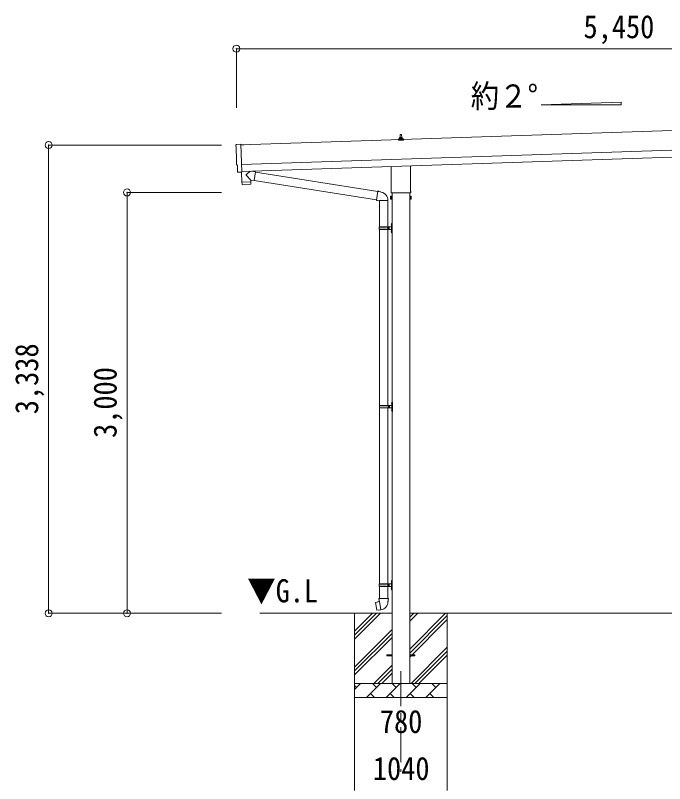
# Model space of a CAD drawing. Units: millimetres at full size, sheet at 1:50. Extents: x -14053 to 14053, y -9700 to 9700.
# Drawn here: x 289 to 4919, y -6073 to -596 of the extents above; entities that cross this region are included whole.
import ezdxf
from ezdxf.enums import TextEntityAlignment as Align

# ---------------------------------------------------------------- set-up
doc = ezdxf.new("R2010")
doc.units = ezdxf.units.MM
doc.header["$LTSCALE"] = 50
doc.header["$PDMODE"] = 32
doc.header["$PDSIZE"] = 50
doc.linetypes.add('CHAIN1', pattern=[8, 5, -1, 1, -1])
for name, color, linetype, lineweight in [('0-0_0', 7, 'Continuous', 9), ('0-1_Defpoints', 4, 'Continuous', 9), ('0-3_SHAPE', 7, 'Continuous', 9), ('0-6_PARTS1', 6, 'Continuous', 9)]:
    doc.layers.add(name, color=color, linetype=linetype, lineweight=lineweight)
doc.styles.add('ＭＳ ゴシック', font='')
doc.styles.get('ＭＳ ゴシック').set_extended_font_data('MS Gothic')

msp = doc.modelspace()

# ---------------------------------------------------------------- linework, layer by layer
at = {"layer": '0-0_0'}
for p, q in [((2976.04, -4858.37), (2031.88, -4858.37)), ((2708.54, -4858.37), (2708.54, -5458.37)), ((2708.54, -5043.42), (2893.59, -4858.37)), ((2708.54, -5015.14), (2865.31, -4858.37)), ((2708.54, -4986.85), (2837.02, -4858.37)), ((6076.04, -4858.37), (3101.04, -4858.37)), ((3101.04, -5113.47), (3356.14, -4858.37)), ((3101.04, -4915.48), (3158.15, -4858.37)), ((3101.04, -4887.2), (3129.87, -4858.37)), ((3101.04, -5141.75), (3368.54, -4874.25)), ((3368.54, -4858.37), (3368.54, -5458.37)), ((3101.04, -5170.04), (3368.54, -4902.54)), ((2708.54, -5241.41), (2976.04, -4973.91)), ((2708.54, -5269.7), (2976.04, -5002.2)), ((2708.54, -5297.98), (2976.04, -5030.48)), ((3110.7, -5358.37), (3368.54, -5100.53)), ((3138.98, -5358.37), (3368.54, -5128.81)), ((3167.27, -5358.37), (3368.54, -5157.1)), ((2846.14, -5358.37), (2976.04, -5228.47)), ((2874.42, -5358.37), (2976.04, -5256.75)), ((2902.71, -5358.37), (2976.04, -5285.04)), ((2708.54, -5358.37), (3368.54, -5358.37)), ((2708.54, -5401.26), (2751.43, -5358.37)), ((2792.86, -5458.37), (2892.86, -5358.37)), ((2864.3, -5386.92), (2835.75, -5358.37)), ((2934.28, -5458.37), (3034.28, -5358.37)), ((3005.72, -5386.92), (2977.17, -5358.37)), ((3075.7, -5458.37), (3175.7, -5358.37)), ((3147.15, -5386.92), (3118.59, -5358.37)), ((3217.12, -5458.37), (3317.12, -5358.37)), ((3288.57, -5386.92), (3260.01, -5358.37)), ((3365.26, -5358.37), (3368.54, -5355.09)), ((2722.88, -5386.92), (2708.54, -5372.58)), ((3368.54, -5458.37), (2708.54, -5458.37)), ((2821.41, -5429.82), (2849.96, -5458.37)), ((2962.83, -5429.82), (2991.38, -5458.37)), ((3104.25, -5429.82), (3132.81, -5458.37)), ((3245.67, -5429.82), (3274.23, -5458.37))]:
    msp.add_line(p, q, dxfattribs=at)
at = {"layer": '0-0_0', "linetype": 'CHAIN1'}
for p, q in [((2938.54, -5162.87), (2976.04, -5162.87)), ((3101.04, -5162.87), (3138.54, -5162.87))]:
    msp.add_line(p, q, dxfattribs=at)
at = {"layer": '0-1_Defpoints'}
for p, q in [((7279.91, -1340.29), (1896.9, -1519.72)), ((3020.29, -1484.61), (3020.29, -1476.9)), ((3020.67, -1476.11), (3056.41, -1476.11)), ((3021.06, -1475.92), (3027.78, -1474.29)), ((3028.16, -1474.11), (3048.92, -1474.11)), ((3028.54, -1473.32), (3028.54, -1469.11)), ((3029.54, -1469.11), (3047.54, -1469.11)), ((3032.54, -1469.11), (3033.27, -1445.59)), ((3034.27, -1444.61), (3042.82, -1444.61)), ((3043.82, -1445.59), (3044.54, -1469.11)), ((3048.54, -1473.32), (3048.54, -1469.11)), ((3056.03, -1475.92), (3049.31, -1474.29)), ((3056.79, -1484.61), (3056.79, -1476.9)), ((1865.23, -1517.34), (1896.73, -1514.64)), ((1896.73, -1514.64), (1903.32, -1712.38)), ((1921.35, -1517.91), (1896.86, -1518.72)), ((1896.9, -1519.72), (1921.38, -1518.91)), ((1901.56, -1659.65), (7284.57, -1480.21)), ((1903.23, -1709.62), (7286.24, -1530.18)), ((1921.38, -1518.91), (1921.35, -1517.91)), ((3056.79, -1484.61), (3020.29, -1484.61)), ((1872.3, -1664.01), (1871.7, -1664.03)), ((1873.87, -1711.01), (1872.3, -1664.01)), ((2970.24, -1848.6), (2970.24, -1674.05)), ((3106.84, -1669.5), (3106.84, -1848.6)), ((1883.73, -1714.04), (1876.8, -1713.91)), ((1884.46, -1713.74), (1885.11, -1713.09)), ((1885.11, -1713.09), (1903.35, -1713.39)), ((1903.32, -1712.38), (1903.35, -1713.39)), ((2968.54, -1857.37), (2968.54, -1851.87)), ((3106.48, -1860.87), (2970.6, -1860.87)), ((2976.04, -1860.87), (2976.04, -5358.37)), ((3101.04, -5358.37), (3101.04, -1860.87)), ((3108.54, -1851.87), (3108.54, -1857.37)), ((2964.54, -1886.87), (2965.3, -1885.56)), ((2964.54, -1886.87), (2964.54, -1903.87)), ((2964.54, -1903.87), (2965.3, -1905.19)), ((2971.54, -1885.56), (2965.3, -1885.56)), ((2971.54, -1890.46), (2965.3, -1890.46)), ((2971.54, -1900.28), (2965.3, -1900.28)), ((2971.54, -1905.19), (2965.3, -1905.19)), ((2971.54, -1905.19), (2971.54, -1885.56)), ((2971.54, -1886.17), (2974.04, -1886.17)), ((2971.54, -1904.57), (2971.54, -1886.17)), ((2974.04, -1904.57), (2971.54, -1904.57)), ((2974.04, -1884.87), (2976.04, -1884.87)), ((2974.04, -1905.87), (2974.04, -1884.87)), ((2976.04, -1905.87), (2974.04, -1905.87)), ((2976.04, -1884.87), (2976.04, -1905.87)), ((3101.04, -1884.87), (3101.04, -1905.87)), ((3103.04, -1884.87), (3101.04, -1884.87)), ((3101.04, -1905.87), (3103.04, -1905.87)), ((3103.04, -1905.87), (3103.04, -1884.87)), ((3105.54, -1886.17), (3103.04, -1886.17)), ((3103.04, -1904.57), (3105.54, -1904.57)), ((3105.54, -1885.56), (3111.78, -1885.56)), ((3105.54, -1905.19), (3105.54, -1885.56)), ((3105.54, -1904.57), (3105.54, -1886.17)), ((3105.54, -1890.46), (3111.78, -1890.46)), ((3105.54, -1900.28), (3111.78, -1900.28)), ((3105.54, -1905.19), (3111.78, -1905.19)), ((3112.54, -1886.87), (3111.78, -1885.56)), ((3112.54, -1903.87), (3111.78, -1905.19)), ((3112.54, -1886.87), (3112.54, -1903.87)), ((2938.54, -5153.87), (2976.04, -5153.87)), ((2938.54, -5162.87), (2938.54, -5153.87)), ((3101.04, -5153.87), (3138.54, -5153.87)), ((3138.54, -5162.87), (3138.54, -5153.87))]:
    msp.add_line(p, q, dxfattribs=at)
at = {"layer": '0-1_Defpoints', "color": 7, "linetype": 'CHAIN1'}
msp.add_line((3038.54, -5270.04), (3038.54, -5989.79), dxfattribs=at)
at = {"layer": '0-1_Defpoints'}
for centre, radius, start, end in [((3021.29, -1476.9), 1, 103.62699, 180), ((3027.54, -1473.32), 1, 283.62699, 0), ((3032.63, -1469.74), 4.13, 90, 171.17633), ((3029.54, -1470.11), 1, 90, 180), ((3034.27, -1445.61), 1, 90, 178.60509), ((3041.87, -1469.11), 4.83, 133.60282, 180), ((3035.21, -1469.11), 4.83, 0, 46.39718), ((3042.82, -1445.61), 1, 1.39491, 90), ((3044.46, -1469.74), 4.13, 8.82367, 90), ((3047.54, -1470.11), 1, 0, 90), ((3049.54, -1473.32), 1, 180, 256.37301), ((3055.79, -1476.9), 1, 0, 76.37301), ((2972.54, -1851.87), 4, 125.09963, 180), ((2972.54, -1857.37), 4, 180, 194.47751), ((2972.54, -1857.37), 4, 194.47751, 241.04498), ((3104.54, -1857.37), 4, 298.95502, 345.52249), ((3104.54, -1851.87), 4, 0, 54.90037), ((3104.54, -1857.37), 4, 345.52249, 0), ((2980.78, -1895.37), 16.24, 162.41205, 197.58795), ((2968.89, -1888.01), 4.34, 145.61575, 214.38425), ((2968.89, -1902.73), 4.34, 145.61575, 214.38425), ((3096.3, -1895.37), 16.24, 342.41205, 17.58795), ((3108.2, -1888.01), 4.34, 325.61575, 34.38425), ((3108.2, -1902.73), 4.34, 325.61575, 34.38425)]:
    msp.add_arc(centre, radius, start, end, dxfattribs=at)
for centre, major_axis, ratio, start_param, end_param in [((1865.48, -1520.33), (-3, -0.1), 0.99863, 4.7647489, 6.2979817), ((-2895.38, -1749.49), (4760.73, 158.69), 0.99863, 6.2686928, 6.2979817), ((1871.55, -1659.63), (-4.4, -0.15), 0.99863, 6.2686928, 7.8539816), ((1876.87, -1710.9), (-2.11, -2.14), 0.9974, 5.5252311, 7.0411395), ((1883.75, -1713.04), (-0.704, -0.714), 0.9974, 0.7579542, 1.5707963)]:
    msp.add_ellipse(centre, major_axis=major_axis, ratio=ratio, start_param=start_param, end_param=end_param, dxfattribs=at)
at = {"layer": '0-3_SHAPE'}
for p, q in [((1902.95, -1713.38), (1905.33, -1784.59)), ((1968.89, -1770.45), (1937.39, -1737.94)), ((1964.64, -1707.57), (1937.43, -1730.6)), ((2002.34, -1710.86), (1976.42, -1707.18)), ((2002.34, -1710.86), (1993.37, -1773.93)), ((2002.57, -1712.77), (2874.67, -1851.62)), ((1905.33, -1784.59), (1969.29, -1782.46)), ((1969.32, -1783.46), (1905.36, -1785.59)), ((1905.36, -1785.59), (1906.02, -1798.63)), ((1966.63, -1799.56), (1909.12, -1801.47)), ((1909.82, -1784.44), (1909.87, -1785.44)), ((1964.79, -1782.61), (1964.81, -1783.61)), ((1968.89, -1770.45), (1969.29, -1782.46)), ((1968.89, -1770.45), (1993.37, -1773.93)), ((1969.53, -1796.51), (1969.32, -1783.46)), ((1993.14, -1772.02), (2864.25, -1910.72)), ((2874.99, -1849.8), (2869.46, -1881.17)), ((2874.99, -1849.8), (2880.11, -1850.8)), ((2879.7, -1848.45), (2880.11, -1850.8)), ((2880.11, -1850.8), (2894.63, -1853.62)), ((2894.63, -1853.62), (2896.31, -1855.25)), ((2896.31, -1855.25), (2898.43, -1855.7)), ((2863.93, -1912.53), (2869.46, -1881.17)), ((2863.93, -1912.53), (2869.08, -1913.35)), ((2863.93, -1912.53), (2864.33, -1914.79)), ((2864.33, -1914.79), (2867.89, -1915.42)), ((2867.89, -1915.42), (2869.08, -1913.35)), ((2869.08, -1913.35), (2883.69, -1915.66)), ((2883.69, -1915.66), (2885.89, -1914.68)), ((2946.19, -1915.08), (2885.01, -1915.08)), ((2886.04, -1915.08), (2886.04, -2104.37)), ((2946.04, -1915.08), (2946.04, -2104.37)), ((2972.04, -2081.37), (2975.04, -2079.87)), ((2975.04, -2079.87), (2976.04, -2079.87)), ((2975.04, -2079.87), (2975.04, -2113.37)), ((2976.04, -2079.87), (2976.04, -2113.37)), ((2883.04, -2106.37), (2933.37, -2106.37)), ((2883.04, -2120.37), (2933.37, -2120.37)), ((2884.04, -2104.37), (2884.04, -2106.37)), ((2884.04, -2104.37), (2970.04, -2104.37)), ((2884.04, -2122.37), (2884.04, -2120.37)), ((2884.04, -2122.37), (2970.04, -2122.37)), ((2886.04, -2122.37), (2886.04, -3376.87)), ((2943.04, -2104.37), (2943.04, -2108.87)), ((2943.04, -2122.37), (2943.04, -2117.87)), ((2946.04, -2122.37), (2946.04, -3376.87)), ((2951.04, -2104.37), (2951.04, -2113.37)), ((2951.04, -2122.37), (2951.04, -2113.37)), ((2969.74, -2087.22), (2971.78, -2088.22)), ((2969.74, -2091.52), (2971.78, -2090.52)), ((2969.74, -2135.22), (2971.78, -2136.22)), ((2971.01, -2085.22), (2971.01, -2093.52)), ((2971.01, -2085.22), (2971.64, -2085.22)), ((2971.01, -2093.52), (2971.64, -2093.52)), ((2971.01, -2133.22), (2971.01, -2141.52)), ((2971.01, -2133.22), (2971.64, -2133.22)), ((2971.64, -2085.22), (2972.04, -2085.62)), ((2971.64, -2085.22), (2971.64, -2093.52)), ((2971.64, -2093.52), (2972.04, -2093.12)), ((2971.64, -2133.22), (2972.04, -2133.62)), ((2971.64, -2133.22), (2971.64, -2141.52)), ((2971.78, -2088.22), (2972.4, -2089.37)), ((2971.78, -2090.52), (2972.4, -2089.37)), ((2972.04, -2081.37), (2972.04, -2113.37)), ((2972.04, -2085.62), (2972.04, -2093.12)), ((2972.04, -2145.37), (2972.04, -2113.37)), ((2972.04, -2133.62), (2972.04, -2141.12)), ((2975.04, -2146.87), (2975.04, -2113.37)), ((2976.04, -2146.87), (2976.04, -2113.37)), ((2969.74, -2139.52), (2971.78, -2138.52)), ((2971.01, -2141.52), (2971.64, -2141.52)), ((2971.64, -2141.52), (2972.04, -2141.12)), ((2971.78, -2136.22), (2972.4, -2137.37)), ((2971.78, -2138.52), (2972.4, -2137.37)), ((2972.04, -2145.37), (2975.04, -2146.87)), ((2975.04, -2146.87), (2976.04, -2146.87)), ((2885.54, -3378.87), (2935.87, -3378.87)), ((2885.54, -3392.87), (2935.87, -3392.87)), ((2886.04, -3394.86), (2886.04, -4649.37)), ((2886.54, -3376.87), (2972.54, -3376.87)), ((2886.54, -3376.87), (2886.54, -3378.87)), ((2886.54, -3394.87), (2886.54, -3392.87)), ((2886.54, -3394.87), (2972.54, -3394.87)), ((2945.54, -3376.87), (2945.54, -3381.37)), ((2945.54, -3381.37), (2947.54, -3381.37)), ((2945.54, -3394.87), (2945.54, -3390.37)), ((2945.54, -3390.37), (2947.54, -3390.37)), ((2946.04, -3394.86), (2946.04, -4649.37)), ((2947.54, -3381.37), (2947.54, -3385.87)), ((2947.54, -3390.37), (2947.54, -3385.87)), ((2953.54, -3376.87), (2953.54, -3385.87)), ((2953.54, -3381.37), (2956.54, -3381.37)), ((2953.54, -3394.87), (2953.54, -3385.87)), ((2953.54, -3390.37), (2956.54, -3390.37)), ((2956.54, -3381.37), (2956.54, -3385.87)), ((2956.54, -3390.37), (2956.54, -3385.87)), ((2972.24, -3359.72), (2974.28, -3360.72)), ((2973.51, -3357.72), (2974.14, -3357.72)), ((2973.51, -3357.72), (2973.51, -3366.02)), ((2973.51, -3366.02), (2974.14, -3366.02)), ((2974.14, -3357.72), (2974.14, -3366.02)), ((2974.14, -3357.72), (2974.54, -3358.12)), ((2974.14, -3366.02), (2974.54, -3365.62)), ((2974.28, -3360.72), (2974.9, -3361.87)), ((2974.54, -3353.87), (2977.54, -3352.37)), ((2974.54, -3353.87), (2974.54, -3385.87)), ((2974.54, -3358.12), (2974.54, -3365.62)), ((2974.54, -3417.87), (2974.54, -3385.87)), ((2977.54, -3352.37), (2977.54, -3385.87)), ((2977.54, -3352.37), (2978.54, -3352.37)), ((2977.54, -3419.37), (2977.54, -3385.87)), ((2978.54, -3352.37), (2978.54, -3385.87)), ((2978.54, -3419.37), (2978.54, -3385.87)), ((2972.24, -3407.72), (2974.28, -3408.72)), ((2973.51, -3405.72), (2974.14, -3405.72)), ((2973.51, -3405.72), (2973.51, -3414.02)), ((2973.51, -3414.02), (2974.14, -3414.02)), ((2974.14, -3405.72), (2974.14, -3414.02)), ((2974.14, -3405.72), (2974.54, -3406.12)), ((2974.14, -3414.02), (2974.54, -3413.62)), ((2974.28, -3408.72), (2974.9, -3409.87)), ((2974.54, -3406.12), (2974.54, -3413.62)), ((2974.54, -3417.87), (2977.54, -3419.37)), ((2977.54, -3419.37), (2978.54, -3419.37)), ((2883.04, -4651.37), (2933.37, -4651.37)), ((2884.04, -4649.37), (2970.04, -4649.37)), ((2884.04, -4649.37), (2884.04, -4651.37)), ((2943.04, -4649.37), (2943.04, -4653.87)), ((2943.04, -4653.87), (2945.04, -4653.87)), ((2945.04, -4653.87), (2945.04, -4658.37)), ((2951.04, -4649.37), (2951.04, -4658.37)), ((2951.04, -4653.87), (2954.04, -4653.87)), ((2954.04, -4653.87), (2954.04, -4658.37)), ((2969.74, -4632.22), (2971.78, -4633.22)), ((2971.01, -4630.22), (2971.64, -4630.22)), ((2971.01, -4630.22), (2971.01, -4638.52)), ((2971.01, -4638.52), (2971.64, -4638.52)), ((2971.64, -4630.22), (2971.64, -4638.52)), ((2971.64, -4630.22), (2972.04, -4630.62)), ((2971.64, -4638.52), (2972.04, -4638.12)), ((2971.78, -4633.22), (2972.4, -4634.37)), ((2972.04, -4626.37), (2975.04, -4624.87)), ((2972.04, -4626.37), (2972.04, -4658.37)), ((2972.04, -4630.62), (2972.04, -4638.12)), ((2975.04, -4624.87), (2975.04, -4658.37)), ((2975.04, -4624.87), (2976.04, -4624.87)), ((2976.04, -4624.87), (2976.04, -4658.37)), ((2883.04, -4665.37), (2933.37, -4665.37)), ((2884.04, -4667.37), (2884.04, -4665.37)), ((2884.04, -4667.37), (2970.04, -4667.37)), ((2886.04, -4667.37), (2886.04, -4752.3)), ((2943.04, -4667.37), (2943.04, -4662.87)), ((2943.04, -4662.87), (2945.04, -4662.87)), ((2945.04, -4662.87), (2945.04, -4658.37)), ((2946.04, -4667.37), (2946.04, -4752.3)), ((2951.04, -4667.37), (2951.04, -4658.37)), ((2951.04, -4662.87), (2954.04, -4662.87)), ((2954.04, -4662.87), (2954.04, -4658.37)), ((2969.74, -4680.22), (2971.78, -4681.22)), ((2971.01, -4678.22), (2971.64, -4678.22)), ((2971.01, -4678.22), (2971.01, -4686.52)), ((2971.01, -4686.52), (2971.64, -4686.52)), ((2971.64, -4678.22), (2971.64, -4686.52)), ((2971.64, -4678.22), (2972.04, -4678.62)), ((2971.64, -4686.52), (2972.04, -4686.12)), ((2971.78, -4681.22), (2972.4, -4682.37)), ((2972.04, -4690.37), (2972.04, -4658.37)), ((2972.04, -4678.62), (2972.04, -4686.12)), ((2972.04, -4690.37), (2975.04, -4691.87)), ((2975.04, -4691.87), (2975.04, -4658.37)), ((2975.04, -4691.87), (2976.04, -4691.87)), ((2976.04, -4691.87), (2976.04, -4658.37)), ((2884.19, -4752.3), (2882.04, -4753.08)), ((2882.04, -4753.08), (2882.04, -4756.7)), ((2882.04, -4756.7), (2884.28, -4757.51)), ((2884.19, -4752.3), (2916.04, -4752.3)), ((2884.19, -4752.3), (2884.28, -4757.51)), ((2884.28, -4757.51), (2884.54, -4772.3)), ((2947.89, -4752.3), (2916.04, -4752.3)), ((2950.04, -4756.7), (2947.8, -4757.51)), ((2947.89, -4752.3), (2950.04, -4753.08)), ((2950.04, -4753.08), (2950.04, -4756.7)), ((2857.58, -4780.75), (2856.77, -4781.92)), ((2856.77, -4781.92), (2866.39, -4836.48)), ((2885.45, -4775.5), (2857.58, -4780.75)), ((2870.32, -4778.15), (2870.11, -4778.39)), ((2884.54, -4772.3), (2885.89, -4774.3)), ((2895.81, -4832.79), (2885.67, -4775.32)), ((2885.69, -4774.5), (2885.69, -4775.21)), ((2885.89, -4774.3), (2885.86, -4774.3)), ((2946.23, -4774.24), (2946.15, -4776.4)), ((2947.54, -4772.3), (2946.23, -4774.24)), ((2880.42, -4835.39), (2880.14, -4835.23)), ((2896.11, -4833.56), (2895.87, -4832.9))]:
    msp.add_line(p, q, dxfattribs=at)
for points in [[(2874.99, -1849.8), (2876.14, -1847.82), (2879.7, -1848.45)], [(2943.04, -2108.87), (2945.04, -2108.87), (2945.04, -2113.37)], [(2943.04, -2117.87), (2945.04, -2117.87), (2945.04, -2113.37)], [(2951.04, -2108.87), (2954.04, -2108.87), (2954.04, -2113.37)], [(2951.04, -2117.87), (2954.04, -2117.87), (2954.04, -2113.37)], [(2972.24, -3364.02), (2974.28, -3363.02), (2974.9, -3361.87)], [(2972.24, -3412.02), (2974.28, -3411.02), (2974.9, -3409.87)], [(2969.74, -4636.52), (2971.78, -4635.52), (2972.4, -4634.37)], [(2969.74, -4684.52), (2971.78, -4683.52), (2972.4, -4682.37)], [(2947.89, -4752.3), (2947.8, -4757.51), (2947.54, -4772.3)], [(2872.57, -4777.93), (2872.29, -4777.78), (2870.32, -4778.15)], [(2895.54, -4832.7), (2867.55, -4837.3), (2866.39, -4836.48)], [(2882.6, -4834.83), (2882.39, -4835.07), (2880.42, -4835.39)]]:
    msp.add_lwpolyline(points, dxfattribs=at)
for centre, radius, start, end in [((1940.81, -1734.29), 5, 132.56466, 226.88314), ((1909.02, -1798.47), 3, 182.90915, 271.95747), ((1966.53, -1796.56), 3, 271.90915, 0.90915), ((2885.89, -1914.68), 60.3, 359.62495, 78), ((2931.79, -2113.37), 49.25, 171.82876, 180.00002), ((2931.79, -2113.37), 49.25, 180.00002, 188.17127), ((2933.37, -2104.37), 2, 270, 359.99998), ((2933.37, -2122.37), 2, 0.00005, 90.00004), ((2975.34, -2089.37), 6, 136.21765, 223.78235), ((2975.34, -2137.37), 6, 136.21765, 223.78235), ((2970.04, -2102.37), 2, 270, 359.99998), ((2970.04, -2124.37), 2, 0.00005, 90.00004), ((2934.29, -3385.87), 49.25, 171.82876, 180.00002), ((2934.29, -3385.87), 49.25, 180.00002, 188.17127), ((2935.87, -3376.87), 2, 270, 359.99998), ((2935.87, -3394.87), 2, 0.00005, 90.00004), ((2977.84, -3361.87), 6, 136.21765, 223.78235), ((2972.54, -3374.87), 2, 270, 359.99998), ((2972.54, -3396.87), 2, 0.00005, 90.00004), ((2977.84, -3409.87), 6, 136.21765, 223.78235), ((2931.79, -4658.37), 49.25, 171.82876, 180.00002), ((2933.37, -4649.37), 2, 270, 359.99998), ((2975.34, -4634.37), 6, 136.21765, 223.78235), ((2970.04, -4647.37), 2, 270, 359.99998), ((2931.79, -4658.37), 49.25, 180.00002, 188.17127), ((2933.37, -4667.37), 2, 0.00005, 90.00004), ((2975.34, -4682.37), 6, 136.21765, 223.78235), ((2970.04, -4669.37), 2, 0.00005, 90.00004), ((2885.39, -4775.21), 0.3, 280.66842, 0), ((2885.89, -4774.5), 0.2, 100, 180), ((2885.89, -4774.3), 60.3, 279.96938, 358), ((2895.59, -4833), 0.3, 20, 99.33158), ((2896.3, -4833.49), 0.2, 200, 279.96938)]:
    msp.add_arc(centre, radius, start, end, dxfattribs=at)
at = {"layer": '0-6_PARTS1'}
for p, q in [((1865.54, -833.29), (7315.54, -833.29)), ((1865.54, -833.29), (1865.54, -1255.94)), ((526.86, -1520.32), (1759.44, -1520.32)), ((526.86, -4858.37), (526.86, -1520.32)), ((1085.97, -1858.37), (1759.44, -1858.37)), ((1085.97, -4858.37), (1085.97, -1858.37)), ((526.86, -4858.37), (1759.44, -4858.37)), ((1085.97, -4858.37), (1759.44, -4858.37)), ((2708.54, -6121.18), (2708.54, -5458.37)), ((3368.54, -6121.18), (3368.54, -5458.37))]:
    msp.add_line(p, q, dxfattribs=at)
at = {"layer": '0-6_PARTS1', "color": 4}
msp.add_lwpolyline([(4039.07, -1234.63), (4610.27, -1213.52), (4610.27, -1234.63)], close=True, dxfattribs=at)
at = {"layer": '0-6_PARTS1'}
for p in [(1865.54, -833.29), (526.86, -1520.32), (1085.97, -1858.37), (526.86, -4858.37), (1085.97, -4858.37)]:
    msp.add_point(p, dxfattribs=at)

# ---------------------------------------------------------------- texts
at = {"layer": '0-0_0', "style": 'ＭＳ ゴシック', "width": 0.9}
msp.add_text('▼G.L', height=165, dxfattribs=at).set_placement((1942.88, -4829.92), align=Align.BOTTOM_LEFT)
at = {"layer": '0-6_PARTS1', "color": 7, "style": 'ＭＳ ゴシック', "width": 0.9}
for s, p in [('5,450', (4340.54, -808.29)), ('約２°', (3536.43, -1302.87)), ('780', (2888.54, -5761.48)), ('1040', (2838.54, -6096.18))]:
    msp.add_text(s, height=165, dxfattribs=at).set_placement(p, align=Align.BOTTOM_LEFT)
for s, p in [('3,338', (501.86, -3439.35)), ('3,000', (1060.97, -3608.37))]:
    msp.add_text(s, height=165, rotation=90, dxfattribs=at).set_placement(p, align=Align.BOTTOM_LEFT)

doc.saveas('drawing.dxf')
